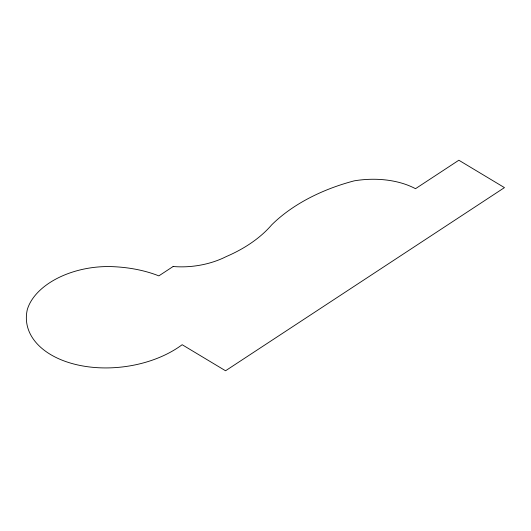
<?xml version="1.0" encoding="UTF-8"?>
<svg xmlns="http://www.w3.org/2000/svg" width="531" height="531" viewBox="0 0 531 531"><rect width="100%" height="100%" fill="white"/><g stroke="black" fill="none" stroke-linecap="round" stroke-linejoin="round"><path stroke-width="0.8" d="M173.133 266.502L158.855 275.874A110.952 68.917 -7 0 0 113.687 266.701A73.643 45.746 -7 0 0 27.313 309.553A90.456 56.186 -7 0 0 77.32 364.863A90.456 56.186 -7 0 0 182.16 344.712L225.549 370.771L504.45 187.616L458.85 160.229L415.501 188.697A73.285 45.52 -7 0 0 354.257 180.839A153.871 95.573 -7 0 0 271.62 224.938A121.373 75.395 -7 0 1 226.299 256.553A65.472 40.668 -7 0 1 173.133 266.502"/></g></svg>
